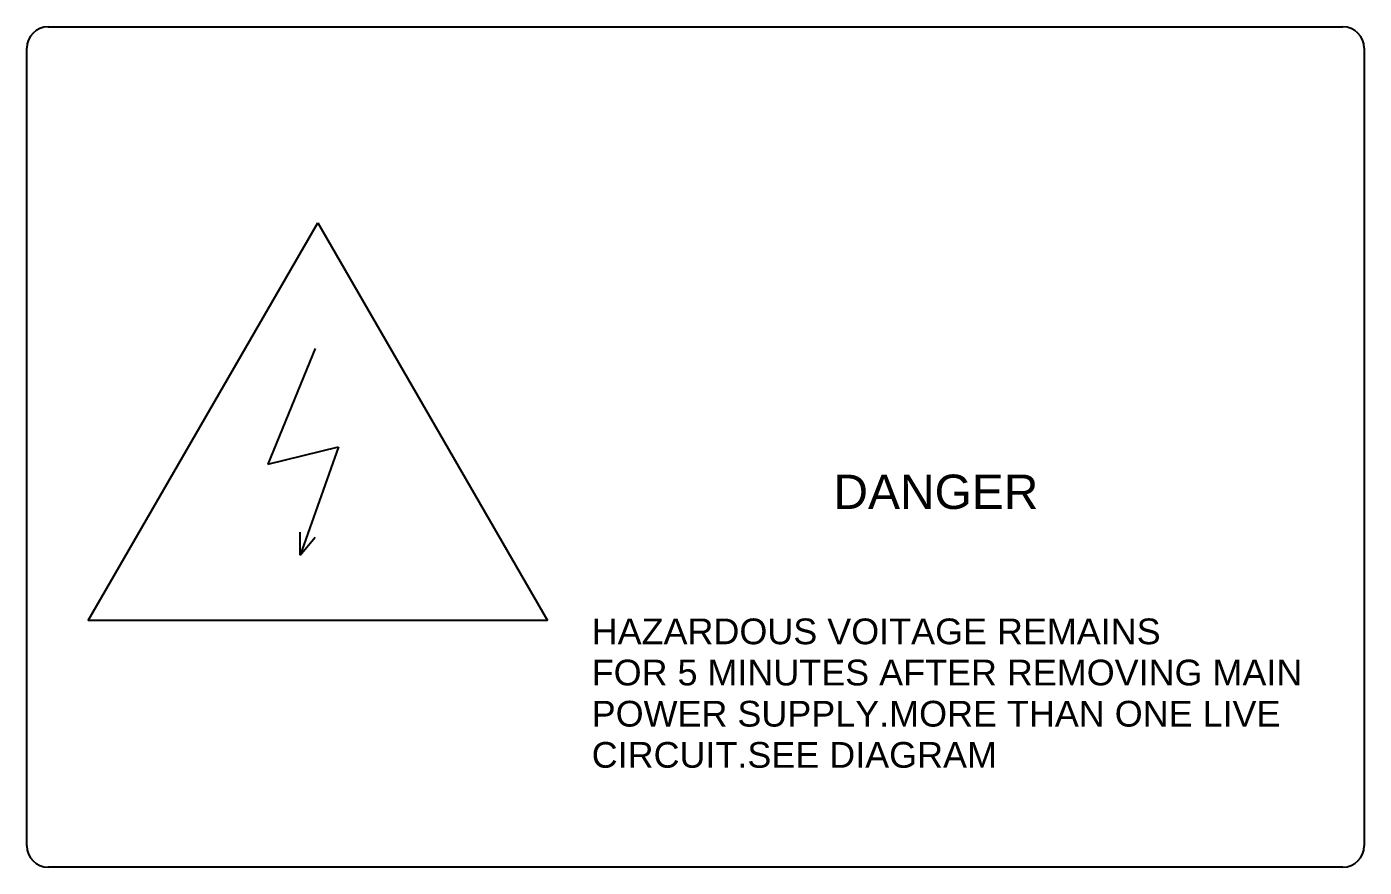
# Model space of a CAD drawing. Header units: inches. Extents: x 0 to 420, y 0 to 297.
# Drawn here: x 291.49 to 297.73, y 201.94 to 205.86 of the extents above; entities that cross this region are included whole.
import ezdxf
from ezdxf.enums import TextEntityAlignment as Align

# ---------------------------------------------------------------- set-up
doc = ezdxf.new("R2010")
doc.units = ezdxf.units.IN
doc.layers.add('Default', color=7, linetype='Continuous')
doc.styles.add('SEACAD_arial_ttfB', font='arial.ttf', dxfattribs={"height": 0.2})

# ---------------------------------------------------------------- blocks, each defined once
blk = doc.blocks.new('803479')
at = {"layer": 'Default', "color": 7, "linetype": 'Continuous', "ltscale": 25.4}
for p, q in [((291.5911, 205.8643), (297.6311, 205.8643)), ((291.4911, 202.0443), (291.4911, 205.7643)), ((297.7311, 205.7643), (297.7311, 202.0443)), ((291.778, 203.0949), (292.849, 204.95)), ((292.849, 204.95), (293.9201, 203.0949)), ((292.8374, 204.3638), (292.6165, 203.8249)), ((292.6165, 203.8249), (292.946, 203.9054)), ((292.946, 203.9054), (292.7669, 203.3997)), ((292.7669, 203.3997), (292.7669, 203.5078)), ((292.7669, 203.3997), (292.8374, 203.4843)), ((293.9201, 203.0949), (291.778, 203.0949)), ((297.6311, 201.9443), (291.5911, 201.9443))]:
    blk.add_line(p, q, dxfattribs=at)
for centre, start, end in [((291.5911, 205.7643), 90, 180), ((297.6311, 205.7643), 0, 90), ((291.5911, 202.0443), 180, 270), ((297.6311, 202.0443), 270, 360)]:
    blk.add_arc(centre, 0.1, start, end, dxfattribs=at)
at = {"layer": 'Default', "color": 7, "linetype": 'Continuous', "ltscale": 25.4, "style": 'SEACAD_arial_ttfB'}
for s, height, p in [('DANGER', 0.16, (295.2546, 203.7754)), ('HAZARDOUS VOITAGE REMAINS', 0.12, (294.1268, 203.1044)), ('FOR 5 MINUTES AFTER REMOVING MAIN ', 0.12, (294.1268, 202.9124)), ('POWER SUPPLY.MORE THAN ONE LIVE ', 0.12, (294.1268, 202.7204)), ('CIRCUIT.SEE DIAGRAM', 0.12, (294.1268, 202.5284))]:
    blk.add_text(s, height=height, dxfattribs=at).set_placement(p, align=Align.TOP_LEFT)

msp = doc.modelspace()

# ---------------------------------------------------------------- block references
at = {"layer": 'Default', "color": 7, "linetype": 'Continuous', "ltscale": 25.4}
msp.add_blockref('803479', (0, 0), dxfattribs=at)

doc.saveas('drawing.dxf')
